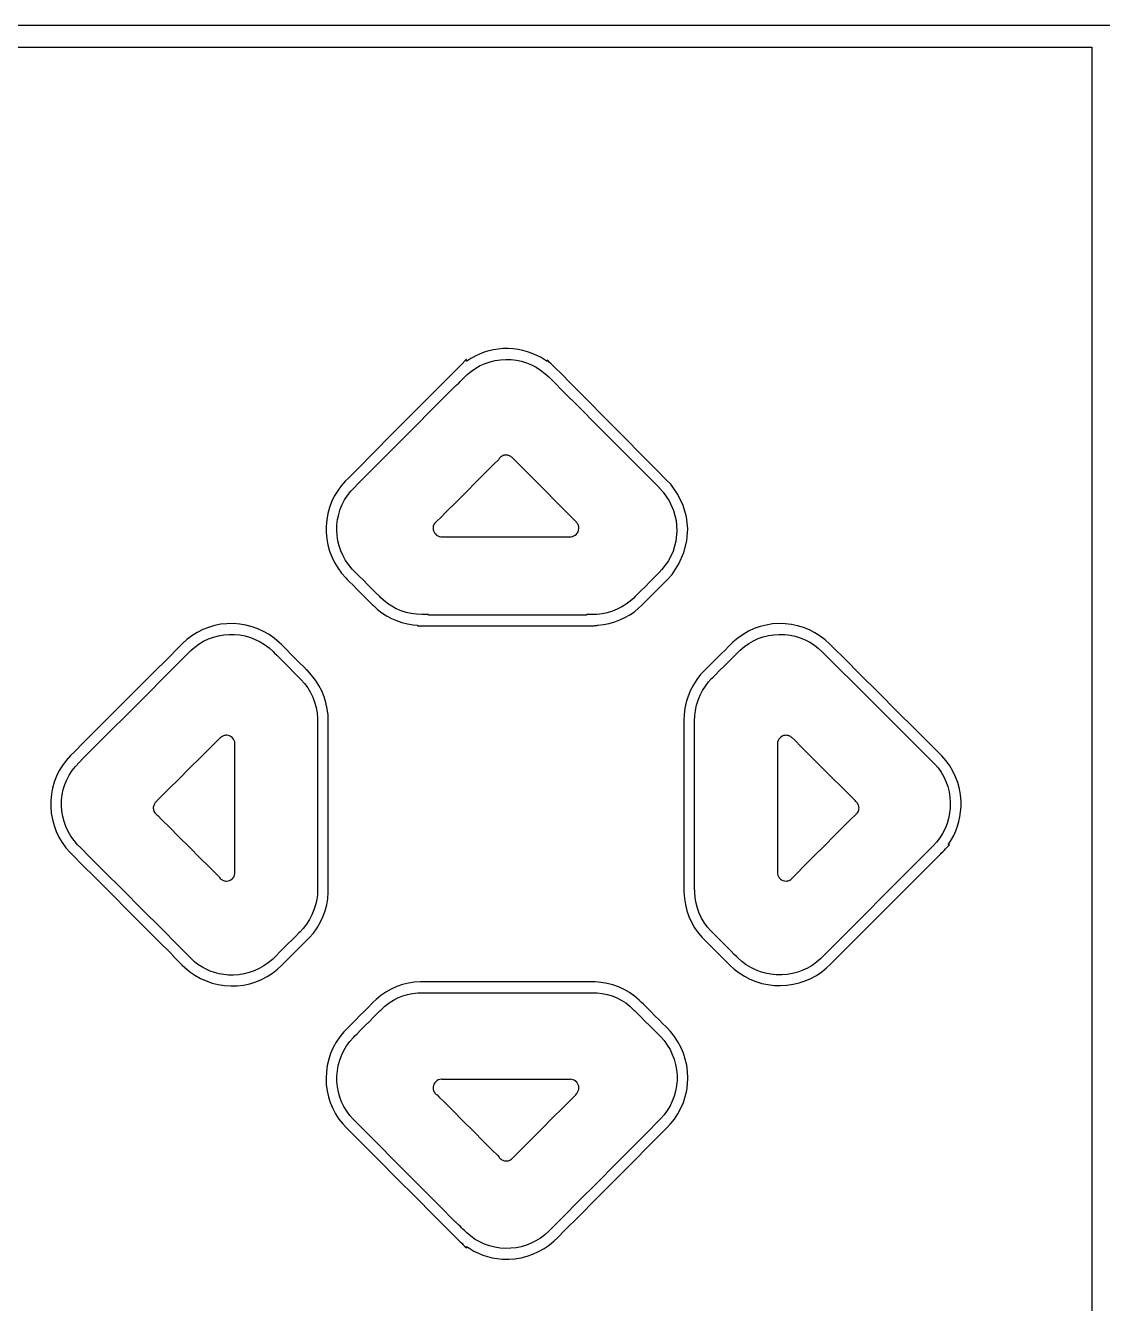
# Model space of a CAD drawing. Extents: x 1 to 47.7, y 0.2 to 33.4.
# Drawn here: x 9.608 to 11.604, y 12.125 to 14.494 of the extents above; entities that cross this region are included whole.
import ezdxf

# ---------------------------------------------------------------- set-up
doc = ezdxf.new("R2010")
doc.units = 0
doc.header["$MEASUREMENT"] = 0
doc.layers.add('6_0____DWG', color=7, linetype='CONTINUOUS')

msp = doc.modelspace()

# ---------------------------------------------------------------- linework, layer by layer
at = {"layer": '6_0____DWG'}
for points in [[(13.0205, 14.4937), (12.7356, 14.4937), (12.1631, 14.4937), (11.5905, 14.4937), (11.3057, 14.4937), (11.0225, 14.4937), (10.7415, 14.4937), (10.6021, 14.4937), (10.4634, 14.4937), (10.3255, 14.4937), (10.1886, 14.4937), (10.0526, 14.4937), (9.9177, 14.4937), (9.7839, 14.4937), (9.6513, 14.4937), (9.52, 14.4937)], [(9.4598, 14.4537), (9.6481, 14.4537), (9.8327, 14.4537), (10.0128, 14.4537), (10.1874, 14.4537), (10.2724, 14.4537), (10.3558, 14.4537), (10.4373, 14.4537), (10.517, 14.4537), (10.5947, 14.4537), (10.6703, 14.4537), (10.7436, 14.4537), (10.8147, 14.4537), (10.8833, 14.4537), (10.9494, 14.4537), (11.0128, 14.4537), (11.0736, 14.4537), (11.1314, 14.4537), (11.1863, 14.4537), (11.2382, 14.4537), (11.2868, 14.4537), (11.3322, 14.4537), (11.3742, 14.4537), (11.4127, 14.4537), (11.4476, 14.4537), (11.4788, 14.4537), (11.5062, 14.4537), (11.5297, 14.4537), (11.5491, 14.4537), (11.5644, 14.4537), (11.5755, 14.4537), (11.5822, 14.4537), (11.5845, 14.4537), (11.5845, 14.4522), (11.5845, 14.4478), (11.5845, 14.4405), (11.5845, 14.4305), (11.5845, 14.4177), (11.5845, 14.4023), (11.5845, 14.3843), (11.5845, 14.3638), (11.5845, 14.3409), (11.5845, 14.3156), (11.5845, 14.288), (11.5845, 14.2582), (11.5845, 14.2263), (11.5845, 14.1922), (11.5845, 14.1562), (11.5845, 14.1182), (11.5845, 14.0783), (11.5845, 14.0367), (11.5845, 13.9482), (11.5845, 13.8534), (11.5845, 13.7528), (11.5845, 13.6469), (11.5845, 13.5364), (11.5845, 13.4217), (11.5845, 13.3035), (11.5845, 13.1823), (11.5845, 13.0586), (11.5845, 12.8063), (11.5845, 12.5509), (11.5845, 12.2971), (11.5845, 12.1721), (11.5845, 12.0492)]]:
    msp.add_lwpolyline(points, dxfattribs=at)
for points in [[(10.253, 13.4186), (10.2606, 13.4116), (10.2687, 13.4053), (10.2773, 13.3998), (10.2864, 13.395), (10.2959, 13.3909), (10.3058, 13.3875), (10.316, 13.385), (10.3265, 13.3832), (10.3349, 13.3824), (10.3349, 13.3823), (10.3349, 13.3822), (10.3349, 13.382), (10.3349, 13.3818), (10.3349, 13.3816), (10.3349, 13.3815), (10.3349, 13.3813), (10.3349, 13.3812), (10.3373, 13.3812), (10.3583, 13.3812), (10.3961, 13.3812), (10.445, 13.3812), (10.4994, 13.3812), (10.5534, 13.3812), (10.6014, 13.3812), (10.6376, 13.3812), (10.6564, 13.3812), (10.6579, 13.3812), (10.6587, 13.3813), (10.6599, 13.3814), (10.6615, 13.3815), (10.6632, 13.3817), (10.6648, 13.3818), (10.6663, 13.3819), (10.6673, 13.382), (10.6677, 13.382), (10.6677, 13.382), (10.6677, 13.3821), (10.6677, 13.3821), (10.6677, 13.3822), (10.6677, 13.3822), (10.6677, 13.3823), (10.6677, 13.3823), (10.6677, 13.3824), (10.6689, 13.3825), (10.6796, 13.3837), (10.6901, 13.3858), (10.7002, 13.3886), (10.7099, 13.3922), (10.7193, 13.3965), (10.7282, 13.4016), (10.7367, 13.4074), (10.7446, 13.4138), (10.7498, 13.4188), (10.7526, 13.4215), (10.758, 13.4269), (10.7651, 13.4341), (10.7732, 13.4421), (10.7813, 13.4502), (10.7886, 13.4575), (10.7942, 13.4631), (10.7973, 13.4663), (10.8065, 13.4765), (10.8194, 13.4959), (10.8286, 13.5168), (10.834, 13.5386), (10.8356, 13.5608), (10.8334, 13.583), (10.8274, 13.6045), (10.8176, 13.6248), (10.8041, 13.6435), (10.7959, 13.652), (10.7783, 13.6697), (10.7511, 13.6971), (10.7179, 13.7306), (10.6824, 13.7663), (10.6484, 13.8006), (10.6195, 13.8297), (10.5995, 13.8499), (10.592, 13.8575), (10.5914, 13.8581), (10.5897, 13.8596), (10.5874, 13.8619), (10.5846, 13.8646), (10.5817, 13.8673), (10.579, 13.8699), (10.5767, 13.8721), (10.5753, 13.8735), (10.5749, 13.8738), (10.5749, 13.8737), (10.5749, 13.8734), (10.5749, 13.873), (10.5749, 13.8725), (10.5749, 13.8721), (10.5749, 13.8717), (10.5749, 13.8713), (10.5749, 13.8711), (10.5716, 13.8734), (10.5638, 13.8782), (10.5557, 13.8824), (10.5474, 13.886), (10.5389, 13.889), (10.5301, 13.8915), (10.5212, 13.8933), (10.5121, 13.8944), (10.5029, 13.895), (10.4937, 13.8949), (10.4845, 13.8941), (10.4755, 13.8927), (10.4667, 13.8907), (10.4581, 13.8881), (10.4497, 13.8849), (10.4416, 13.8812), (10.4337, 13.8768), (10.4261, 13.8719), (10.4253, 13.8714), (10.4253, 13.8717), (10.4253, 13.8721), (10.4253, 13.8727), (10.4253, 13.8732), (10.4253, 13.8738), (10.4253, 13.8742), (10.4253, 13.8745), (10.4252, 13.8745), (10.4156, 13.8648), (10.393, 13.8422), (10.3615, 13.8105), (10.3249, 13.7739), (10.2873, 13.7361), (10.2525, 13.7011), (10.2244, 13.673), (10.2071, 13.6556), (10.2007, 13.6492), (10.193, 13.6404), (10.1862, 13.631), (10.1803, 13.6212), (10.1754, 13.6109), (10.1714, 13.6002), (10.1683, 13.5891), (10.1663, 13.5777), (10.1652, 13.5661), (10.1652, 13.5543), (10.1663, 13.5425), (10.1684, 13.531), (10.1715, 13.5198), (10.1756, 13.509), (10.1807, 13.4985), (10.1868, 13.4885), (10.1937, 13.479), (10.2016, 13.4701), (10.2045, 13.4671), (10.2087, 13.4629), (10.2152, 13.4564), (10.2231, 13.4485), (10.2315, 13.4401), (10.2396, 13.432), (10.2465, 13.4251), (10.2513, 13.4203)], [(10.2176, 13.6378), (10.2243, 13.6445), (10.2423, 13.6626), (10.2683, 13.6886), (10.2988, 13.7193), (10.3307, 13.7513), (10.3606, 13.7813), (10.3851, 13.806), (10.401, 13.8219), (10.4053, 13.8262), (10.4053, 13.8262), (10.4053, 13.826), (10.4053, 13.8259), (10.4053, 13.8257), (10.4053, 13.8256), (10.4053, 13.8254), (10.4053, 13.8253), (10.4053, 13.8252), (10.4054, 13.8253), (10.4065, 13.8264), (10.4085, 13.8284), (10.4111, 13.831), (10.4139, 13.834), (10.4168, 13.8369), (10.4194, 13.8395), (10.4213, 13.8415), (10.4223, 13.8425), (10.427, 13.847), (10.4346, 13.8533), (10.4426, 13.8588), (10.4511, 13.8635), (10.46, 13.8675), (10.4691, 13.8707), (10.4786, 13.873), (10.4883, 13.8744), (10.4982, 13.875), (10.5082, 13.8747), (10.518, 13.8735), (10.5276, 13.8715), (10.537, 13.8686), (10.546, 13.8649), (10.5547, 13.8603), (10.563, 13.855), (10.5708, 13.849), (10.5779, 13.8425), (10.5859, 13.8345), (10.6058, 13.8145), (10.6342, 13.7862), (10.6674, 13.753), (10.7018, 13.7186), (10.7338, 13.6866), (10.7599, 13.6605), (10.7765, 13.6439), (10.7805, 13.6399), (10.7807, 13.6397), (10.781, 13.6393), (10.7815, 13.6387), (10.782, 13.6381), (10.7825, 13.6374), (10.7829, 13.6369), (10.7833, 13.6364), (10.7835, 13.6361), (10.7901, 13.6291), (10.8014, 13.6128), (10.8095, 13.5952), (10.8142, 13.5766), (10.8156, 13.5574), (10.8136, 13.5383), (10.8084, 13.5196), (10.7998, 13.5018), (10.7879, 13.4855), (10.7826, 13.4799), (10.7788, 13.4761), (10.7728, 13.47), (10.7652, 13.4625), (10.7571, 13.4543), (10.7492, 13.4464), (10.7424, 13.4396), (10.7375, 13.4348), (10.7355, 13.4327), (10.7292, 13.4269), (10.7216, 13.4212), (10.7135, 13.4161), (10.705, 13.4118), (10.696, 13.4083), (10.6866, 13.4055), (10.6769, 13.4035), (10.6669, 13.4024), (10.6577, 13.402), (10.6573, 13.402), (10.6563, 13.402), (10.6549, 13.402), (10.6532, 13.402), (10.6515, 13.402), (10.6499, 13.402), (10.6487, 13.402), (10.6479, 13.402), (10.6477, 13.402), (10.6477, 13.402), (10.6477, 13.4019), (10.6477, 13.4018), (10.6477, 13.4016), (10.6477, 13.4015), (10.6477, 13.4014), (10.6477, 13.4013), (10.6477, 13.4012), (10.6447, 13.4012), (10.6243, 13.4012), (10.5891, 13.4012), (10.5441, 13.4012), (10.4947, 13.4012), (10.446, 13.4012), (10.4032, 13.4012), (10.3713, 13.4012), (10.3557, 13.4012), (10.3549, 13.4012), (10.3549, 13.4013), (10.3549, 13.4014), (10.3549, 13.4015), (10.3549, 13.4017), (10.3549, 13.4018), (10.3549, 13.4019), (10.3549, 13.402), (10.3549, 13.402), (10.3546, 13.402), (10.3537, 13.402), (10.3523, 13.402), (10.3507, 13.402), (10.349, 13.402), (10.3474, 13.402), (10.3461, 13.402), (10.3452, 13.402), (10.3433, 13.402), (10.3331, 13.4026), (10.3231, 13.404), (10.3135, 13.4062), (10.3042, 13.4091), (10.2953, 13.4129), (10.2869, 13.4174), (10.279, 13.4226), (10.2716, 13.4286), (10.2669, 13.4329), (10.264, 13.4359), (10.2583, 13.4416), (10.2509, 13.449), (10.2426, 13.4573), (10.2343, 13.4656), (10.2268, 13.4731), (10.221, 13.4788), (10.2179, 13.482), (10.2135, 13.4865), (10.2072, 13.4943), (10.2015, 13.5025), (10.1967, 13.5111), (10.1927, 13.52), (10.1895, 13.5293), (10.1872, 13.5389), (10.1857, 13.5487), (10.1851, 13.5587), (10.1854, 13.5686), (10.1866, 13.5783), (10.1886, 13.5878), (10.1914, 13.5971), (10.1951, 13.606), (10.1996, 13.6146), (10.2048, 13.6228), (10.2108, 13.6305)], [(10.6294, 13.5732), (10.6294, 13.5732), (10.6294, 13.5732), (10.6294, 13.5733), (10.6295, 13.5733), (10.6295, 13.5733), (10.6295, 13.5734), (10.6295, 13.5734), (10.6296, 13.5734), (10.6291, 13.5738), (10.6223, 13.5807), (10.609, 13.594), (10.5912, 13.6119), (10.5713, 13.6319), (10.5512, 13.6521), (10.5332, 13.6701), (10.5194, 13.684), (10.5121, 13.6914), (10.5114, 13.692), (10.5114, 13.692), (10.5113, 13.692), (10.5113, 13.692), (10.5113, 13.6919), (10.5112, 13.6919), (10.5112, 13.6919), (10.5112, 13.6918), (10.5112, 13.6918), (10.5102, 13.6929), (10.509, 13.694), (10.5078, 13.695), (10.5065, 13.6958), (10.505, 13.6965), (10.5035, 13.6971), (10.502, 13.6975), (10.5003, 13.6977), (10.4986, 13.6977), (10.4967, 13.6976), (10.4949, 13.6972), (10.4932, 13.6966), (10.4916, 13.6958), (10.4901, 13.6948), (10.4887, 13.6936), (10.4874, 13.6924), (10.4863, 13.691), (10.4846, 13.689), (10.4763, 13.6808), (10.4622, 13.6666), (10.4443, 13.6487), (10.4247, 13.6291), (10.4055, 13.6099), (10.3887, 13.5931), (10.3766, 13.581), (10.3712, 13.5756), (10.3698, 13.5746), (10.3685, 13.5734), (10.3673, 13.5721), (10.3662, 13.5707), (10.3653, 13.5692), (10.3645, 13.5675), (10.364, 13.5658), (10.3637, 13.5639), (10.3636, 13.5618), (10.364, 13.5589), (10.3648, 13.5561), (10.3662, 13.5536), (10.3679, 13.5514), (10.37, 13.5495), (10.3724, 13.548), (10.3751, 13.547), (10.378, 13.5464), (10.3796, 13.5463), (10.3797, 13.5463), (10.3797, 13.5463), (10.3797, 13.5464), (10.3798, 13.5464), (10.3798, 13.5464), (10.3798, 13.5464), (10.3798, 13.5464), (10.3799, 13.5464), (10.3851, 13.5464), (10.4054, 13.5464), (10.4369, 13.5464), (10.4752, 13.5464), (10.516, 13.5464), (10.555, 13.5464), (10.5878, 13.5464), (10.61, 13.5464), (10.6175, 13.5464), (10.6176, 13.5464), (10.6176, 13.5464), (10.6176, 13.5464), (10.6177, 13.5464), (10.6177, 13.5464), (10.6177, 13.5463), (10.6177, 13.5463), (10.6178, 13.5463), (10.6189, 13.5464), (10.6219, 13.5469), (10.6246, 13.5478), (10.627, 13.5493), (10.6292, 13.5511), (10.631, 13.5533), (10.6324, 13.5557), (10.6333, 13.5585), (10.6338, 13.5614), (10.6338, 13.5633), (10.6336, 13.5647), (10.6333, 13.5661), (10.6329, 13.5674), (10.6324, 13.5687), (10.6318, 13.5699), (10.6311, 13.5711), (10.6303, 13.5722)], [(9.8824, 12.7692), (9.8823, 12.7692), (9.8823, 12.7692), (9.8822, 12.7692), (9.882, 12.7692), (9.8819, 12.7692), (9.8818, 12.7692), (9.8816, 12.7692), (9.8816, 12.7692), (9.8816, 12.7692), (9.8825, 12.7682), (9.8844, 12.7664), (9.8869, 12.7638), (9.8898, 12.761), (9.8927, 12.7581), (9.8953, 12.7555), (9.8974, 12.7534), (9.8985, 12.7523), (9.9033, 12.7478), (9.9124, 12.7402), (9.922, 12.7335), (9.9322, 12.7278), (9.9428, 12.723), (9.9538, 12.7192), (9.9651, 12.7164), (9.9767, 12.7146), (9.9885, 12.7138), (10.0004, 12.7142), (10.0121, 12.7155), (10.0236, 12.7179), (10.0347, 12.7213), (10.0454, 12.7257), (10.0558, 12.7311), (10.0657, 12.7374), (10.075, 12.7446), (10.0832, 12.7522), (10.0852, 12.7541), (10.09, 12.7589), (10.0968, 12.7658), (10.1047, 12.7737), (10.1129, 12.7819), (10.1205, 12.7895), (10.1266, 12.7956), (10.1304, 12.7993), (10.1339, 12.803), (10.1417, 12.8119), (10.1485, 12.8215), (10.1544, 12.8315), (10.1593, 12.842), (10.1633, 12.8528), (10.1663, 12.864), (10.1683, 12.8755), (10.1692, 12.8873), (10.1693, 12.8963), (10.1693, 12.9198), (10.1693, 12.9589), (10.1693, 13.008), (10.1693, 13.0614), (10.1693, 13.1135), (10.1693, 13.1586), (10.1693, 13.1911), (10.1693, 13.2054), (10.1689, 13.2159), (10.1675, 13.2275), (10.165, 13.2389), (10.1616, 13.2499), (10.1571, 13.2606), (10.1517, 13.2709), (10.1454, 13.2807), (10.1382, 13.2899), (10.1311, 13.2975), (10.1289, 13.2998), (10.1237, 13.3049), (10.1166, 13.3121), (10.1084, 13.3203), (10.0999, 13.3288), (10.0922, 13.3365), (10.086, 13.3427), (10.0823, 13.3464), (10.0781, 13.3504), (10.0691, 13.3581), (10.0595, 13.3649), (10.0494, 13.3708), (10.0389, 13.3757), (10.028, 13.3796), (10.0167, 13.3826), (10.0052, 13.3845), (9.9934, 13.3854), (9.9815, 13.3852), (9.9698, 13.384), (9.9584, 13.3817), (9.9473, 13.3784), (9.9365, 13.3741), (9.9262, 13.3689), (9.9164, 13.3627), (9.9071, 13.3556), (9.8984, 13.3477), (9.8913, 13.3406), (9.8722, 13.3214), (9.8441, 13.2933), (9.8107, 13.2599), (9.7757, 13.2249), (9.7427, 13.192), (9.7156, 13.1649), (9.6979, 13.1472), (9.6914, 13.1407), (9.6836, 13.1319), (9.6766, 13.1226), (9.6706, 13.1128), (9.6655, 13.1025), (9.6613, 13.0917), (9.6582, 13.0806), (9.656, 13.0692), (9.6549, 13.0576), (9.6548, 13.0457), (9.6558, 13.0339), (9.6578, 13.0223), (9.6609, 13.011), (9.665, 13.0001), (9.67, 12.9895), (9.676, 12.9794), (9.6829, 12.9699), (9.6908, 12.9609), (9.6968, 12.9548), (9.7125, 12.9391), (9.7371, 12.9145), (9.7673, 12.8843), (9.7996, 12.852), (9.8307, 12.8209), (9.8571, 12.7945), (9.8755, 12.7761)], [(11.0992, 13.347), (11.0906, 13.3551), (11.0813, 13.3623), (11.0715, 13.3685), (11.0612, 13.3738), (11.0505, 13.3782), (11.0394, 13.3815), (11.028, 13.3838), (11.0163, 13.3851), (11.0044, 13.3854), (10.9926, 13.3846), (10.9811, 13.3827), (10.9698, 13.3799), (10.9588, 13.376), (10.9483, 13.3711), (10.9382, 13.3653), (10.9285, 13.3586), (10.9195, 13.351), (10.9149, 13.3466), (10.9114, 13.343), (10.9054, 13.337), (10.8977, 13.3293), (10.8892, 13.3209), (10.8809, 13.3126), (10.8737, 13.3053), (10.8684, 13.3), (10.8659, 13.2976), (10.8595, 13.2907), (10.8524, 13.2815), (10.8461, 13.2719), (10.8408, 13.2617), (10.8364, 13.251), (10.8329, 13.24), (10.8304, 13.2285), (10.829, 13.2168), (10.8285, 13.2056), (10.8285, 13.1927), (10.8285, 13.1613), (10.8285, 13.1168), (10.8285, 13.065), (10.8285, 13.0114), (10.8285, 12.9619), (10.8285, 12.9219), (10.8285, 12.8972), (10.8286, 12.888), (10.8294, 12.8761), (10.8313, 12.8645), (10.8342, 12.8532), (10.838, 12.8423), (10.8428, 12.8318), (10.8485, 12.8218), (10.8551, 12.8124), (10.8626, 12.8035), (10.8665, 12.7995), (10.8701, 12.7959), (10.8761, 12.7899), (10.8836, 12.7824), (10.8918, 12.7742), (10.8998, 12.7662), (10.9067, 12.7593), (10.9117, 12.7543), (10.9139, 12.7521), (10.9215, 12.7452), (10.9308, 12.738), (10.9406, 12.7318), (10.9509, 12.7265), (10.9617, 12.7221), (10.9728, 12.7186), (10.9842, 12.7162), (10.9958, 12.7148), (11.0077, 12.7144), (11.0195, 12.7151), (11.0311, 12.7168), (11.0425, 12.7195), (11.0535, 12.7231), (11.0641, 12.7278), (11.0743, 12.7334), (11.084, 12.7399), (11.0932, 12.7473), (11.0996, 12.7534), (11.1126, 12.7664), (11.1366, 12.7904), (11.1679, 12.8217), (11.2028, 12.8565), (11.2375, 12.8913), (11.2685, 12.9222), (11.2918, 12.9456), (11.3039, 12.9577), (11.3051, 12.9588), (11.3063, 12.9602), (11.3084, 12.9624), (11.311, 12.9651), (11.3138, 12.968), (11.3165, 12.9708), (11.3188, 12.9732), (11.3204, 12.9749), (11.3211, 12.9756), (11.321, 12.9756), (11.3207, 12.9756), (11.3204, 12.9756), (11.3199, 12.9756), (11.3195, 12.9756), (11.3191, 12.9756), (11.3187, 12.9756), (11.3185, 12.9756), (11.3195, 12.9771), (11.3244, 12.9849), (11.3288, 12.9929), (11.3326, 13.0012), (11.3357, 13.0097), (11.3383, 13.0184), (11.3403, 13.0274), (11.3416, 13.0365), (11.3423, 13.0457), (11.3423, 13.0562), (11.3414, 13.068), (11.3393, 13.0794), (11.3363, 13.0906), (11.3323, 13.1014), (11.3274, 13.1118), (11.3215, 13.1218), (11.3147, 13.1312), (11.307, 13.1401), (11.3007, 13.1464), (11.2837, 13.1633), (11.257, 13.1899), (11.2242, 13.2226), (11.1891, 13.2575), (11.1553, 13.2912), (11.1266, 13.3198), (11.1067, 13.3396)], [(9.7072, 13.1282), (9.7147, 13.1357), (9.7347, 13.1557), (9.7636, 13.1845), (9.7974, 13.2184), (9.8326, 13.2535), (9.8653, 13.2862), (9.8918, 13.3127), (9.9084, 13.3293), (9.9143, 13.3352), (9.9218, 13.3418), (9.9298, 13.3476), (9.9382, 13.3527), (9.9471, 13.3569), (9.9563, 13.3603), (9.9658, 13.3629), (9.9756, 13.3646), (9.9855, 13.3654), (9.9956, 13.3653), (10.0056, 13.3643), (10.0153, 13.3624), (10.0248, 13.3596), (10.034, 13.356), (10.0429, 13.3516), (10.0513, 13.3463), (10.0594, 13.3403), (10.0669, 13.3335), (10.069, 13.3314), (10.0737, 13.3268), (10.0805, 13.3199), (10.0886, 13.3118), (10.0971, 13.3032), (10.1051, 13.2953), (10.1117, 13.2887), (10.1159, 13.2844), (10.1187, 13.2817), (10.1253, 13.2741), (10.1312, 13.2661), (10.1363, 13.2576), (10.1405, 13.2487), (10.144, 13.2395), (10.1466, 13.23), (10.1484, 13.2202), (10.1492, 13.2103), (10.1493, 13.2022), (10.1493, 13.1796), (10.1493, 13.141), (10.1493, 13.092), (10.1493, 13.0384), (10.1493, 12.9859), (10.1493, 12.9403), (10.1493, 12.9071), (10.1493, 12.8923), (10.149, 12.8835), (10.1478, 12.8736), (10.1457, 12.864), (10.1428, 12.8546), (10.139, 12.8455), (10.1344, 12.8367), (10.129, 12.8284), (10.1228, 12.8205), (10.117, 12.8142), (10.1147, 12.812), (10.1097, 12.8069), (10.1027, 12.7999), (10.0946, 12.7919), (10.0864, 12.7837), (10.0789, 12.7762), (10.073, 12.7703), (10.0696, 12.7668), (10.0657, 12.763), (10.0579, 12.7565), (10.0497, 12.7508), (10.0411, 12.7459), (10.0321, 12.7418), (10.0228, 12.7385), (10.0132, 12.7361), (10.0033, 12.7345), (9.9933, 12.7338), (9.9841, 12.734), (9.9755, 12.7349), (9.9669, 12.7364), (9.9586, 12.7386), (9.9505, 12.7415), (9.9426, 12.745), (9.935, 12.749), (9.9277, 12.7537), (9.9212, 12.7587), (9.9122, 12.7677), (9.8904, 12.7894), (9.8598, 12.8201), (9.8242, 12.8557), (9.7875, 12.8924), (9.7537, 12.9262), (9.7266, 12.9533), (9.7103, 12.9696), (9.7044, 12.9755), (9.6979, 12.9833), (9.692, 12.9915), (9.687, 13.0001), (9.6829, 13.0091), (9.6795, 13.0185), (9.677, 13.0281), (9.6754, 13.038), (9.6747, 13.0481), (9.675, 13.0581), (9.6761, 13.068), (9.678, 13.0776), (9.6809, 13.087), (9.6845, 13.096), (9.689, 13.1047), (9.6943, 13.113), (9.7004, 13.1208)], [(11.2899, 12.9727), (11.2823, 12.9651), (11.2622, 12.945), (11.2333, 12.9159), (11.1993, 12.8818), (11.1641, 12.8464), (11.1312, 12.8135), (11.1046, 12.7868), (11.088, 12.7701), (11.082, 12.7642), (11.0744, 12.7577), (11.0663, 12.7519), (11.0577, 12.747), (11.0488, 12.7428), (11.0395, 12.7394), (11.0299, 12.7369), (11.02, 12.7353), (11.01, 12.7345), (10.9999, 12.7346), (10.9899, 12.7356), (10.9801, 12.7374), (10.9706, 12.7401), (10.9614, 12.7437), (10.9525, 12.748), (10.9441, 12.7532), (10.9361, 12.7591), (10.9285, 12.7657), (10.9265, 12.7678), (10.922, 12.7723), (10.9154, 12.7789), (10.9075, 12.7868), (10.8992, 12.795), (10.8915, 12.8028), (10.8851, 12.8091), (10.881, 12.8132), (10.8784, 12.8159), (10.8719, 12.8233), (10.8662, 12.8313), (10.8612, 12.8397), (10.8571, 12.8485), (10.8537, 12.8578), (10.8512, 12.8673), (10.8495, 12.8772), (10.8486, 12.8873), (10.8485, 12.8955), (10.8485, 12.918), (10.8485, 12.9566), (10.8485, 13.0056), (10.8485, 13.0592), (10.8485, 13.1117), (10.8485, 13.1574), (10.8485, 13.1905), (10.8485, 13.2053), (10.8488, 13.2143), (10.85, 13.2243), (10.852, 13.234), (10.8549, 13.2435), (10.8586, 13.2525), (10.8631, 13.2612), (10.8683, 13.2695), (10.8743, 13.2772), (10.88, 13.2834), (10.8824, 13.2857), (10.8876, 13.291), (10.8948, 13.2982), (10.9031, 13.3065), (10.9116, 13.315), (10.9194, 13.3227), (10.9255, 13.3289), (10.9291, 13.3324), (10.933, 13.3362), (10.9407, 13.3427), (10.9489, 13.3484), (10.9575, 13.3534), (10.9665, 13.3575), (10.9758, 13.3608), (10.9854, 13.3632), (10.9952, 13.3647), (11.0053, 13.3654), (11.0154, 13.3652), (11.0253, 13.364), (11.0349, 13.362), (11.0443, 13.3591), (11.0534, 13.3554), (11.0621, 13.3508), (11.0704, 13.3455), (11.0783, 13.3393), (11.0851, 13.3329), (11.0937, 13.3243), (11.1147, 13.3035), (11.1441, 13.2741), (11.1783, 13.2401), (11.2135, 13.205), (11.246, 13.1726), (11.272, 13.1467), (11.2877, 13.1311), (11.2933, 13.1254), (11.2998, 13.1178), (11.3054, 13.1098), (11.3103, 13.1013), (11.3144, 13.0924), (11.3177, 13.0832), (11.3201, 13.0736), (11.3217, 13.0638), (11.3224, 13.0539), (11.3222, 13.0438), (11.3211, 13.0338), (11.3191, 13.0241), (11.3163, 13.0146), (11.3126, 13.0054), (11.3081, 12.9966), (11.3028, 12.9882), (11.2967, 12.9802)], [(9.9962, 13.1619), (9.9962, 13.162), (9.9962, 13.162), (9.9963, 13.1621), (9.9963, 13.1621), (9.9963, 13.1622), (9.9963, 13.1622), (9.9963, 13.1622), (9.9963, 13.1623), (9.9963, 13.1633), (9.9958, 13.1662), (9.9949, 13.1689), (9.9935, 13.1714), (9.9917, 13.1736), (9.9895, 13.1754), (9.9871, 13.1768), (9.9844, 13.1778), (9.9815, 13.1783), (9.9794, 13.1783), (9.978, 13.1782), (9.9766, 13.1779), (9.9753, 13.1775), (9.974, 13.177), (9.9728, 13.1764), (9.9716, 13.1757), (9.9705, 13.1749), (9.9695, 13.174), (9.9694, 13.1739), (9.9694, 13.1739), (9.9694, 13.174), (9.9693, 13.174), (9.9693, 13.174), (9.9693, 13.1741), (9.9693, 13.1741), (9.9692, 13.1741), (9.969, 13.1739), (9.9628, 13.1677), (9.9498, 13.1547), (9.9322, 13.1373), (9.9123, 13.1174), (9.892, 13.0972), (9.8737, 13.079), (9.8595, 13.0648), (9.8516, 13.0569), (9.8506, 13.0559), (9.8506, 13.0559), (9.8506, 13.0559), (9.8507, 13.0558), (9.8507, 13.0558), (9.8507, 13.0558), (9.8507, 13.0557), (9.8508, 13.0557), (9.8508, 13.0557), (9.8498, 13.0548), (9.8487, 13.0537), (9.8477, 13.0524), (9.8469, 13.0511), (9.8462, 13.0497), (9.8456, 13.0482), (9.8452, 13.0466), (9.8449, 13.045), (9.8449, 13.0433), (9.845, 13.0414), (9.8454, 13.0396), (9.846, 13.0378), (9.8468, 13.0362), (9.8478, 13.0347), (9.8489, 13.0333), (9.8501, 13.032), (9.8515, 13.0309), (9.8533, 13.0294), (9.861, 13.0217), (9.8747, 13.008), (9.8924, 12.9903), (9.912, 12.9707), (9.9313, 12.9514), (9.9483, 12.9344), (9.9608, 12.9219), (9.9668, 12.9159), (9.9679, 12.9145), (9.969, 12.9131), (9.9703, 12.9119), (9.9717, 12.9108), (9.9733, 12.9099), (9.9749, 12.9091), (9.9767, 12.9086), (9.9785, 12.9082), (9.9805, 12.9081), (9.9835, 12.9084), (9.9863, 12.9093), (9.9888, 12.9106), (9.9911, 12.9123), (9.993, 12.9144), (9.9945, 12.9167), (9.9956, 12.9194), (9.9962, 12.9223), (9.9963, 12.9241), (9.9963, 12.9242), (9.9963, 12.9242), (9.9963, 12.9243), (9.9963, 12.9243), (9.9963, 12.9244), (9.9962, 12.9244), (9.9962, 12.9245), (9.9962, 12.9245), (9.9962, 12.9288), (9.9962, 12.948), (9.9962, 12.9787), (9.9962, 13.0166), (9.9962, 13.0574), (9.9962, 13.0966), (9.9962, 13.13), (9.9962, 13.1532)], [(11.1532, 13.0436), (11.1531, 13.0452), (11.1529, 13.0469), (11.1524, 13.0484), (11.1519, 13.0499), (11.1511, 13.0513), (11.1502, 13.0526), (11.1493, 13.0538), (11.1482, 13.055), (11.1473, 13.0557), (11.1473, 13.0557), (11.1474, 13.0557), (11.1474, 13.0558), (11.1474, 13.0558), (11.1475, 13.0558), (11.1475, 13.0559), (11.1475, 13.0559), (11.1475, 13.0559), (11.1458, 13.0576), (11.1367, 13.0666), (11.1218, 13.0816), (11.103, 13.1002), (11.0827, 13.1205), (11.0629, 13.1402), (11.0459, 13.1571), (11.0339, 13.1691), (11.0289, 13.1741), (11.0289, 13.1741), (11.0288, 13.1741), (11.0288, 13.174), (11.0288, 13.174), (11.0288, 13.174), (11.0287, 13.174), (11.0287, 13.1739), (11.0287, 13.1739), (11.0285, 13.1741), (11.0274, 13.175), (11.0263, 13.1758), (11.0251, 13.1765), (11.0239, 13.1771), (11.0226, 13.1776), (11.0213, 13.1779), (11.0199, 13.1782), (11.0185, 13.1783), (11.0162, 13.1782), (11.0133, 13.1777), (11.0106, 13.1766), (11.0082, 13.1751), (11.0061, 13.1733), (11.0044, 13.171), (11.003, 13.1685), (11.0022, 13.1657), (11.0018, 13.1628), (11.0018, 13.1623), (11.0018, 13.1622), (11.0018, 13.1622), (11.0018, 13.1621), (11.0018, 13.1621), (11.0019, 13.1621), (11.0019, 13.162), (11.0019, 13.162), (11.0019, 13.1617), (11.0019, 13.1505), (11.0019, 13.1254), (11.0019, 13.0908), (11.0019, 13.0511), (11.0019, 13.0105), (11.0019, 12.9734), (11.0019, 12.9442), (11.0019, 12.9272), (11.0019, 12.9245), (11.0019, 12.9245), (11.0019, 12.9244), (11.0018, 12.9244), (11.0018, 12.9243), (11.0018, 12.9243), (11.0018, 12.9242), (11.0018, 12.9242), (11.0018, 12.9241), (11.002, 12.9218), (11.0026, 12.919), (11.0038, 12.9164), (11.0054, 12.914), (11.0074, 12.912), (11.0097, 12.9103), (11.0122, 12.9091), (11.015, 12.9084), (11.0179, 12.9081), (11.0199, 12.9083), (11.0217, 12.9086), (11.0234, 12.9092), (11.0251, 12.91), (11.0266, 12.911), (11.028, 12.9121), (11.0293, 12.9133), (11.0304, 12.9147), (11.0317, 12.9163), (11.0389, 12.9235), (11.0522, 12.9368), (11.0697, 12.9543), (11.0891, 12.9737), (11.1085, 12.9931), (11.1257, 13.0103), (11.1387, 13.0233), (11.1453, 13.0299), (11.1467, 13.031), (11.1481, 13.0322), (11.1494, 13.0335), (11.1505, 13.0349), (11.1514, 13.0364), (11.1522, 13.0381), (11.1528, 13.0398), (11.1531, 13.0416)], [(10.8359, 12.5436), (10.8354, 12.5554), (10.8338, 12.567), (10.8312, 12.5784), (10.8277, 12.5894), (10.8231, 12.6001), (10.8176, 12.6103), (10.8112, 12.62), (10.8038, 12.6292), (10.7975, 12.636), (10.795, 12.6385), (10.7898, 12.6437), (10.7828, 12.6507), (10.7748, 12.6587), (10.7667, 12.6668), (10.7593, 12.6742), (10.7535, 12.68), (10.7501, 12.6834), (10.7456, 12.6877), (10.7368, 12.6951), (10.7275, 12.7016), (10.7178, 12.7073), (10.7076, 12.712), (10.6971, 12.7158), (10.6862, 12.7186), (10.6751, 12.7204), (10.6639, 12.7212), (10.6547, 12.7213), (10.6293, 12.7213), (10.5889, 12.7213), (10.539, 12.7213), (10.4854, 12.7212), (10.4336, 12.7212), (10.3892, 12.7212), (10.3579, 12.7212), (10.3452, 12.7212), (10.3451, 12.7212), (10.3448, 12.7212), (10.3444, 12.7212), (10.3439, 12.7212), (10.3434, 12.7213), (10.3429, 12.7213), (10.3425, 12.7213), (10.3422, 12.7213), (10.3401, 12.7213), (10.3288, 12.7206), (10.3177, 12.7189), (10.3068, 12.7162), (10.2963, 12.7125), (10.286, 12.7079), (10.2762, 12.7023), (10.2669, 12.6959), (10.258, 12.6886), (10.2527, 12.6836), (10.2496, 12.6804), (10.2438, 12.6747), (10.2363, 12.6672), (10.228, 12.6588), (10.2197, 12.6505), (10.2122, 12.6431), (10.2066, 12.6375), (10.2037, 12.6345), (10.1981, 12.6287), (10.1906, 12.6195), (10.184, 12.6097), (10.1784, 12.5995), (10.1737, 12.5888), (10.1701, 12.5778), (10.1674, 12.5664), (10.1657, 12.5548), (10.1651, 12.543), (10.1656, 12.5312), (10.167, 12.5197), (10.1695, 12.5084), (10.173, 12.4975), (10.1775, 12.4869), (10.1828, 12.4768), (10.1891, 12.4672), (10.1963, 12.4581), (10.2035, 12.4505), (10.2126, 12.4414), (10.2335, 12.4204), (10.2627, 12.391), (10.2966, 12.3571), (10.3314, 12.3221), (10.3635, 12.2899), (10.3892, 12.264), (10.405, 12.2482), (10.4083, 12.2449), (10.4093, 12.2439), (10.4113, 12.2421), (10.4138, 12.2396), (10.4167, 12.2369), (10.4196, 12.2341), (10.4221, 12.2316), (10.4241, 12.2297), (10.4252, 12.2287), (10.4253, 12.2286), (10.4253, 12.2288), (10.4253, 12.2291), (10.4253, 12.2295), (10.4253, 12.23), (10.4253, 12.2304), (10.4253, 12.2308), (10.4253, 12.231), (10.4253, 12.2312), (10.4315, 12.227), (10.4394, 12.2224), (10.4475, 12.2185), (10.4559, 12.2151), (10.4645, 12.2123), (10.4733, 12.2101), (10.4823, 12.2085), (10.4915, 12.2076), (10.5002, 12.2073), (10.5002, 12.2073), (10.5002, 12.2073), (10.5002, 12.2073), (10.5002, 12.2073), (10.5002, 12.2073), (10.5002, 12.2073), (10.5002, 12.2073), (10.5002, 12.2073), (10.5037, 12.2074), (10.5153, 12.2082), (10.5268, 12.21), (10.538, 12.2128), (10.5488, 12.2166), (10.5593, 12.2214), (10.5694, 12.2271), (10.5789, 12.2337), (10.5879, 12.2412), (10.5942, 12.2471), (10.6086, 12.2616), (10.6335, 12.2866), (10.6652, 12.3184), (10.7, 12.3534), (10.7342, 12.3878), (10.7643, 12.4179), (10.7865, 12.4402), (10.7972, 12.4509), (10.8038, 12.458), (10.8112, 12.4672), (10.8176, 12.4769), (10.8231, 12.4872), (10.8277, 12.4978), (10.8312, 12.5088), (10.8338, 12.5202), (10.8354, 12.5318)], [(10.5779, 12.2592), (10.5705, 12.2525), (10.5626, 12.2466), (10.5543, 12.2414), (10.5455, 12.237), (10.5365, 12.2334), (10.5271, 12.2306), (10.5175, 12.2287), (10.5077, 12.2276), (10.4977, 12.2274), (10.4877, 12.228), (10.4779, 12.2296), (10.4683, 12.232), (10.4591, 12.2352), (10.4502, 12.2393), (10.4417, 12.2442), (10.4336, 12.2499), (10.426, 12.2563), (10.4223, 12.26), (10.4211, 12.2611), (10.419, 12.2631), (10.4164, 12.2657), (10.4135, 12.2685), (10.4106, 12.2713), (10.4081, 12.2737), (10.4063, 12.2755), (10.4053, 12.2764), (10.4053, 12.2765), (10.4053, 12.2764), (10.4053, 12.2764), (10.4053, 12.2764), (10.4053, 12.2763), (10.4053, 12.2763), (10.4053, 12.2763), (10.4053, 12.2763), (10.4053, 12.2762), (10.3985, 12.2831), (10.3804, 12.3013), (10.3542, 12.3275), (10.3235, 12.3584), (10.2914, 12.3906), (10.2615, 12.4206), (10.237, 12.4452), (10.2214, 12.4608), (10.2158, 12.4665), (10.2092, 12.4739), (10.2034, 12.4818), (10.1983, 12.4901), (10.194, 12.4988), (10.1906, 12.5079), (10.188, 12.5172), (10.1862, 12.5268), (10.1852, 12.5367), (10.1852, 12.5467), (10.1861, 12.5567), (10.1878, 12.5664), (10.1904, 12.576), (10.1939, 12.5852), (10.1982, 12.5941), (10.2032, 12.6026), (10.2091, 12.6107), (10.2158, 12.6183), (10.2186, 12.6212), (10.2227, 12.6253), (10.2292, 12.6318), (10.2371, 12.6397), (10.2456, 12.6481), (10.2537, 12.6563), (10.2606, 12.6632), (10.2654, 12.668), (10.2672, 12.6697), (10.2744, 12.6764), (10.2821, 12.6822), (10.2901, 12.6874), (10.2985, 12.6917), (10.3073, 12.6953), (10.3163, 12.698), (10.3255, 12.6999), (10.335, 12.701), (10.3429, 12.7013), (10.3596, 12.7013), (10.394, 12.7013), (10.4405, 12.7013), (10.4933, 12.7013), (10.5468, 12.7012), (10.5953, 12.7012), (10.6333, 12.7012), (10.655, 12.7012), (10.658, 12.7012), (10.6582, 12.7012), (10.6585, 12.7012), (10.6589, 12.7012), (10.6593, 12.7013), (10.6597, 12.7013), (10.6601, 12.7013), (10.6604, 12.7013), (10.6605, 12.7013), (10.6677, 12.701), (10.6771, 12.6999), (10.6863, 12.698), (10.6953, 12.6953), (10.7041, 12.6917), (10.7125, 12.6874), (10.7206, 12.6822), (10.7282, 12.6764), (10.7354, 12.6697), (10.7372, 12.668), (10.7418, 12.6634), (10.7485, 12.6567), (10.7564, 12.6488), (10.7646, 12.6406), (10.7722, 12.633), (10.7785, 12.6267), (10.7825, 12.6228), (10.7852, 12.6199), (10.7918, 12.6124), (10.7977, 12.6043), (10.8028, 12.5959), (10.8071, 12.587), (10.8105, 12.5778), (10.8132, 12.5683), (10.8149, 12.5586), (10.8158, 12.5486), (10.8158, 12.5386), (10.8149, 12.5287), (10.8132, 12.5189), (10.8105, 12.5094), (10.8071, 12.5002), (10.8028, 12.4914), (10.7977, 12.4829), (10.7918, 12.4748), (10.7852, 12.4673), (10.7792, 12.4612), (10.7621, 12.444), (10.7353, 12.4171), (10.7025, 12.3843), (10.6675, 12.3491), (10.6338, 12.3153), (10.6052, 12.2866), (10.5853, 12.2666)], [(10.6338, 12.5248), (10.6335, 12.5278), (10.6327, 12.5306), (10.6315, 12.5332), (10.6298, 12.5354), (10.6277, 12.5374), (10.6254, 12.5389), (10.6227, 12.5401), (10.6199, 12.5407), (10.6178, 12.5408), (10.6177, 12.5408), (10.6177, 12.5408), (10.6176, 12.5408), (10.6176, 12.5408), (10.6175, 12.5408), (10.6175, 12.5408), (10.6174, 12.5407), (10.6174, 12.5407), (10.614, 12.5407), (10.5958, 12.5407), (10.5658, 12.5407), (10.5283, 12.5407), (10.4877, 12.5407), (10.4482, 12.5407), (10.4142, 12.5407), (10.39, 12.5407), (10.3801, 12.5407), (10.38, 12.5407), (10.3799, 12.5408), (10.3799, 12.5408), (10.3798, 12.5408), (10.3798, 12.5408), (10.3797, 12.5408), (10.3797, 12.5408), (10.3797, 12.5408), (10.3789, 12.5408), (10.376, 12.5404), (10.3732, 12.5395), (10.3707, 12.5381), (10.3685, 12.5364), (10.3667, 12.5342), (10.3652, 12.5318), (10.3642, 12.5291), (10.3637, 12.5262), (10.3636, 12.5238), (10.3639, 12.5219), (10.3644, 12.5201), (10.365, 12.5184), (10.3659, 12.5168), (10.3669, 12.5154), (10.3681, 12.514), (10.3695, 12.5128), (10.3709, 12.5117), (10.3742, 12.5085), (10.3845, 12.4982), (10.4, 12.4827), (10.4186, 12.4641), (10.4383, 12.4444), (10.457, 12.4257), (10.4725, 12.4102), (10.4828, 12.4), (10.486, 12.3967), (10.487, 12.3952), (10.4882, 12.3939), (10.4896, 12.3927), (10.4911, 12.3917), (10.4927, 12.3908), (10.4943, 12.3901), (10.4961, 12.3897), (10.498, 12.3894), (10.4998, 12.3894), (10.5015, 12.3896), (10.5031, 12.3899), (10.5046, 12.3904), (10.506, 12.3911), (10.5074, 12.3919), (10.5087, 12.3928), (10.5099, 12.3939), (10.5109, 12.395), (10.5112, 12.3953), (10.5112, 12.3953), (10.5112, 12.3952), (10.5113, 12.3952), (10.5113, 12.3952), (10.5113, 12.3952), (10.5114, 12.3951), (10.5114, 12.3951), (10.5114, 12.3951), (10.5164, 12.4001), (10.5284, 12.4122), (10.5453, 12.4292), (10.565, 12.4489), (10.5852, 12.4692), (10.6039, 12.488), (10.6188, 12.503), (10.6279, 12.5121), (10.6296, 12.5138), (10.6295, 12.5138), (10.6295, 12.5138), (10.6295, 12.5138), (10.6295, 12.5138), (10.6294, 12.5139), (10.6294, 12.5139), (10.6294, 12.5139), (10.6294, 12.5139), (10.63, 12.5146), (10.6308, 12.5157), (10.6316, 12.5168), (10.6322, 12.518), (10.6328, 12.5193), (10.6332, 12.5206), (10.6335, 12.522), (10.6337, 12.5234)]]:
    msp.add_lwpolyline(points, close=True, dxfattribs=at)

doc.saveas('drawing.dxf')
